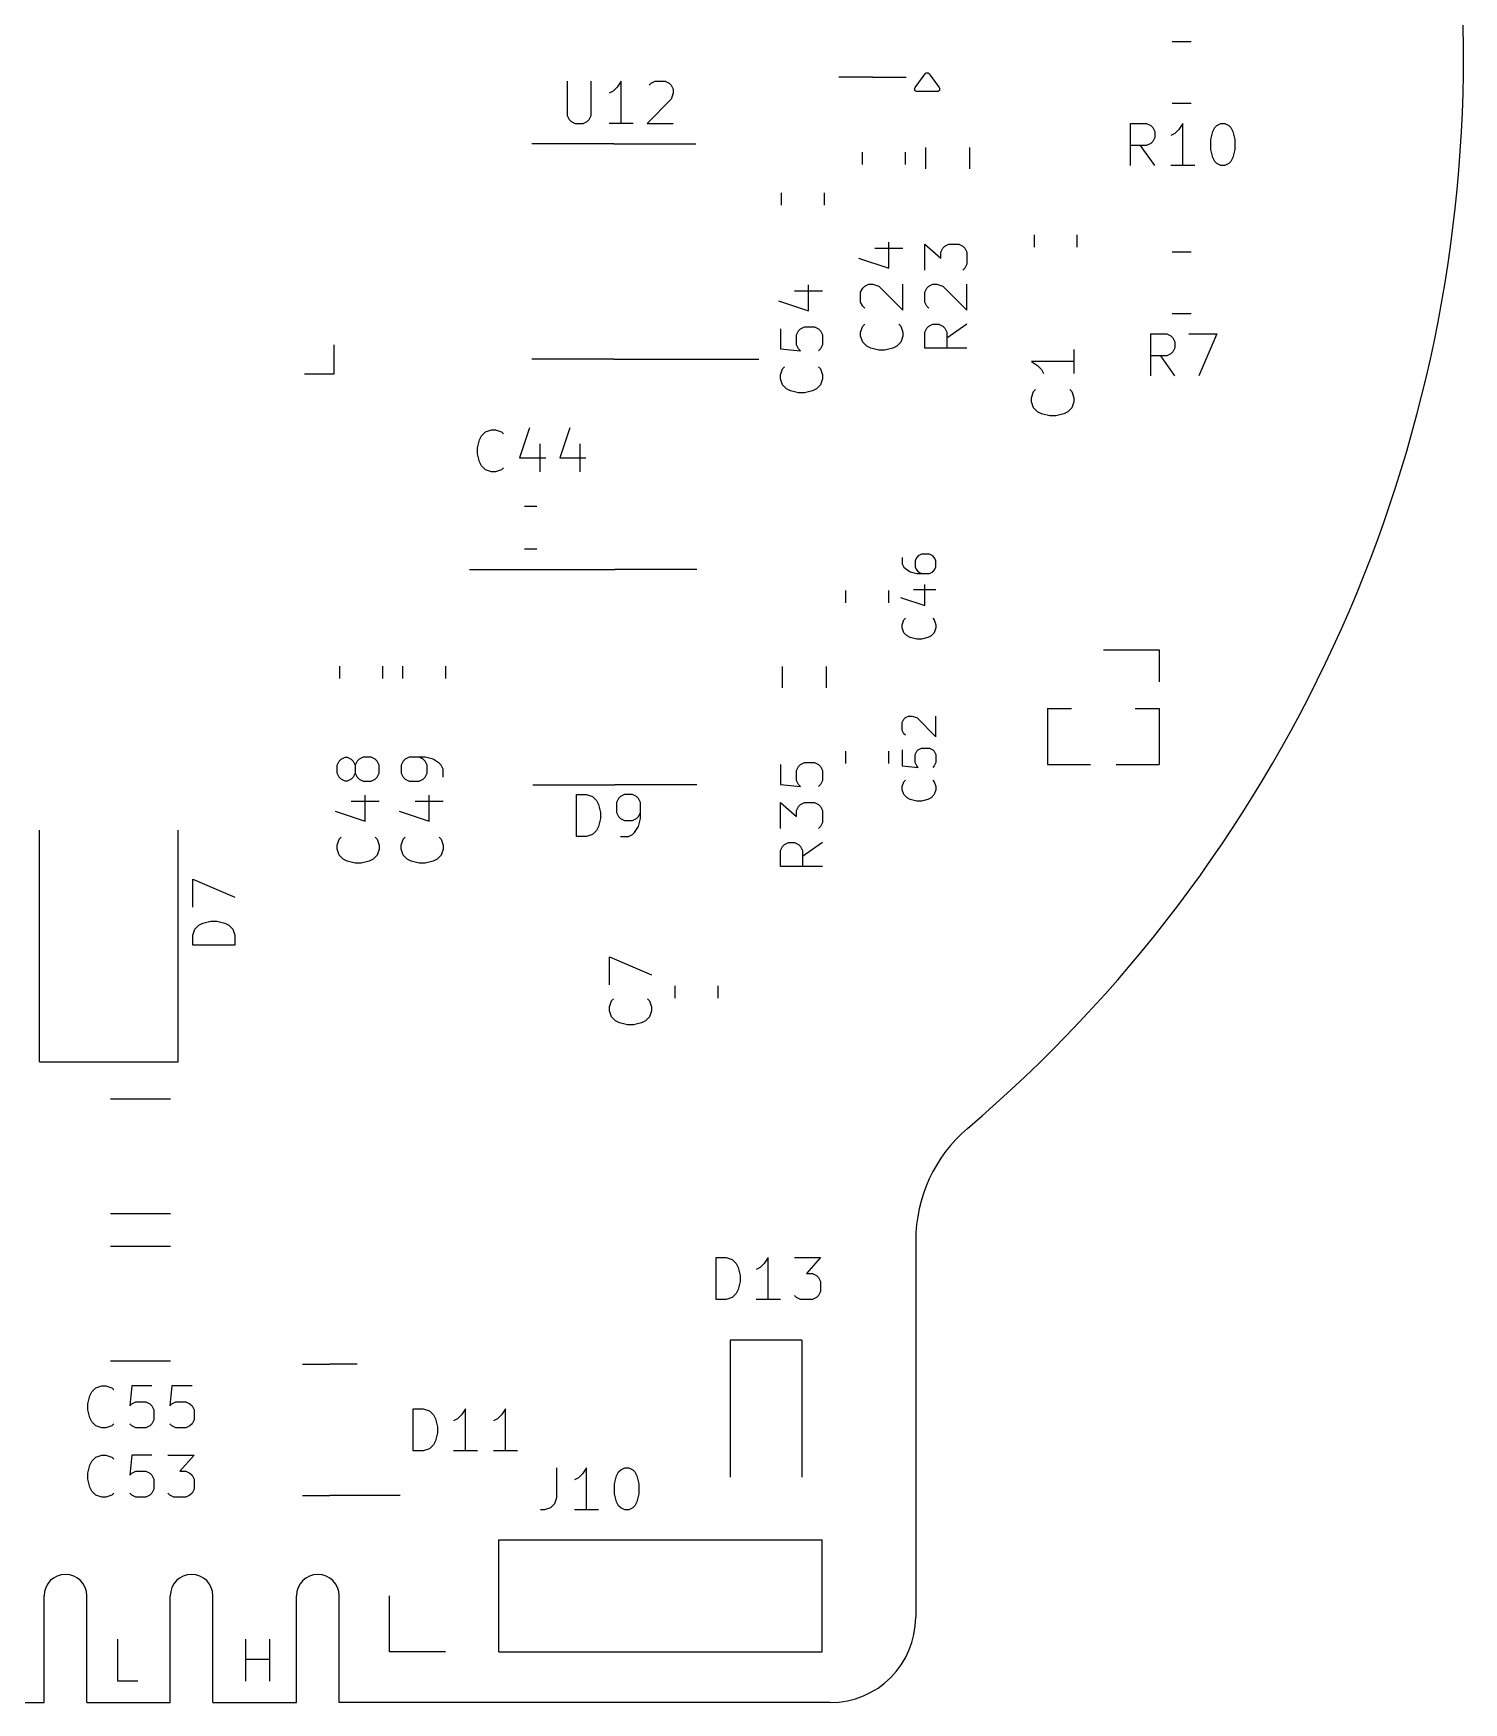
# Model space of a CAD drawing. Extents: x 116 to 183, y -110.2 to -37.6.
# Drawn here: x 148.95 to 182.95, y -110.24 to -70.57 of the extents above; entities that cross this region are included whole.
import ezdxf

# ---------------------------------------------------------------- set-up
doc = ezdxf.new("R2010")
doc.units = 0
doc.layers.add('BLACK', color=7, linetype='CONTINUOUS')

msp = doc.modelspace()

# ---------------------------------------------------------------- linework, layer by layer
at = {"layer": 'BLACK', "linetype": 'CONTINUOUS'}
for p, q in [((176.477064, -70.765), (176.022936, -70.765)), ((161.638905, -71.704819), (161.638905, -72.514342)), ((162.210333, -72.514342), (162.210333, -71.704819)), ((162.924619, -71.704819), (162.829381, -71.847676)), ((162.924619, -72.704819), (162.924619, -71.704819)), ((163.591286, -71.800057), (163.638905, -71.752438)), ((163.638905, -71.752438), (163.734143, -71.704819)), ((163.734143, -71.704819), (163.972238, -71.704819)), ((163.972238, -71.704819), (164.067476, -71.752438)), ((164.067476, -71.752438), (164.115095, -71.800057)), ((164.115095, -71.800057), (164.162714, -71.895295)), ((168.9, -71.61), (168.1, -71.61)), ((168.9, -71.61), (169.7, -71.61)), ((169.911476, -71.85471), (170.151476, -71.52471)), ((170.151476, -71.52471), (170.168674, -71.508827)), ((170.168674, -71.508827), (170.178179, -71.507325)), ((170.178179, -71.507325), (170.185965, -71.501664)), ((170.185965, -71.501664), (170.2, -71.50388)), ((170.2, -71.50388), (170.214035, -71.501664)), ((170.214035, -71.501664), (170.221818, -71.507324)), ((170.221818, -71.507324), (170.231326, -71.508826)), ((170.231326, -71.508826), (170.248524, -71.52471)), ((170.248524, -71.52471), (170.488524, -71.85471)), ((162.734143, -71.942914), (162.638905, -71.990533)), ((162.829381, -71.847676), (162.734143, -71.942914)), ((164.115095, -72.13339), (163.543667, -72.704819)), ((164.162714, -71.990533), (164.115095, -72.13339)), ((164.162714, -71.895295), (164.162714, -71.990533)), ((169.901664, -71.875965), (169.904567, -71.869676)), ((169.904567, -71.894351), (169.901664, -71.875965)), ((169.904567, -71.867039), (169.906828, -71.864777)), ((169.904567, -71.869676), (169.904567, -71.867039)), ((169.904567, -71.912961), (169.904567, -71.894351)), ((169.908056, -71.91645), (169.904567, -71.912961)), ((169.906828, -71.864777), (169.911476, -71.85471)), ((169.908826, -71.921326), (169.908056, -71.91645)), ((169.923881, -71.932275), (169.908826, -71.921326)), ((169.937039, -71.945433), (169.923881, -71.932275)), ((169.94383, -71.946783), (169.937039, -71.945433)), ((169.945965, -71.948336), (169.94383, -71.946783)), ((169.949125, -71.947837), (169.945965, -71.948336)), ((169.96, -71.95), (169.949125, -71.947837)), ((170.44, -71.95), (169.96, -71.95)), ((170.450874, -71.947836), (170.44, -71.95)), ((170.454035, -71.948336), (170.450874, -71.947836)), ((170.456169, -71.946783), (170.454035, -71.948336)), ((170.462961, -71.945433), (170.456169, -71.946783)), ((170.47612, -71.932273), (170.462961, -71.945433)), ((170.491173, -71.921326), (170.47612, -71.932273)), ((170.488524, -71.85471), (170.493171, -71.864777)), ((170.491942, -71.916451), (170.491173, -71.921326)), ((170.495433, -71.912961), (170.491942, -71.916451)), ((170.493171, -71.864777), (170.495433, -71.867039)), ((170.495433, -71.867039), (170.495433, -71.869676)), ((170.495433, -71.869676), (170.498336, -71.875965)), ((170.498336, -71.875965), (170.495433, -71.894348)), ((170.495433, -71.894348), (170.495433, -71.912961)), ((161.638905, -72.514342), (161.686524, -72.60958)), ((162.162714, -72.60958), (162.210333, -72.514342)), ((176.477064, -72.235), (176.022936, -72.235)), ((161.686524, -72.60958), (161.734143, -72.6572)), ((161.734143, -72.6572), (161.829381, -72.704819)), ((161.829381, -72.704819), (162.019857, -72.704819)), ((162.019857, -72.704819), (162.115095, -72.6572)), ((162.115095, -72.6572), (162.162714, -72.60958)), ((163.210333, -72.704819), (162.638905, -72.704819)), ((163.543667, -72.704819), (164.162714, -72.704819)), ((175.035714, -73.704819), (175.035714, -72.704819)), ((175.035714, -72.704819), (175.416666, -72.704819)), ((175.416666, -72.704819), (175.511904, -72.752438)), ((175.511904, -72.752438), (175.559523, -72.800057)), ((175.559523, -72.800057), (175.607142, -72.895295)), ((175.607142, -72.895295), (175.607142, -73.038152)), ((176.083333, -72.942914), (175.988095, -72.990533)), ((176.178571, -72.847676), (176.083333, -72.942914)), ((176.273809, -72.704819), (176.178571, -72.847676)), ((176.273809, -73.704819), (176.273809, -72.704819)), ((176.940476, -73.085771), (176.988095, -72.895295)), ((176.988095, -72.895295), (177.035714, -72.800057)), ((177.035714, -72.800057), (177.083333, -72.752438)), ((177.083333, -72.752438), (177.178571, -72.704819)), ((177.178571, -72.704819), (177.273809, -72.704819)), ((177.273809, -72.704819), (177.369047, -72.752438)), ((177.369047, -72.752438), (177.416666, -72.800057)), ((177.416666, -72.800057), (177.464285, -72.895295)), ((177.464285, -72.895295), (177.511904, -73.085771)), ((162.75, -73.19), (160.8, -73.19)), ((162.75, -73.19), (164.7, -73.19)), ((168.654, -73.386733), (168.654, -73.679267)), ((169.674, -73.386733), (169.674, -73.679267)), ((170.1655, -73.787724), (170.1655, -73.278276)), ((171.2105, -73.787724), (171.2105, -73.278276)), ((175.416666, -73.228628), (175.035714, -73.228628)), ((175.607142, -73.704819), (175.273809, -73.228628)), ((175.511904, -73.181009), (175.416666, -73.228628)), ((175.559523, -73.13339), (175.511904, -73.181009)), ((175.607142, -73.038152), (175.559523, -73.13339)), ((176.940476, -73.323866), (176.940476, -73.085771)), ((176.988095, -73.514342), (176.940476, -73.323866)), ((177.511904, -73.323866), (177.464285, -73.514342)), ((177.511904, -73.085771), (177.511904, -73.323866)), ((176.559523, -73.704819), (175.988095, -73.704819)), ((177.035714, -73.60958), (176.988095, -73.514342)), ((177.083333, -73.6572), (177.035714, -73.60958)), ((177.178571, -73.704819), (177.083333, -73.6572)), ((177.273809, -73.704819), (177.178571, -73.704819)), ((177.369047, -73.6572), (177.273809, -73.704819)), ((177.416666, -73.60958), (177.369047, -73.6572)), ((177.464285, -73.514342), (177.416666, -73.60958)), ((166.74, -74.646267), (166.74, -74.353733)), ((167.76, -74.646267), (167.76, -74.353733)), ((172.74, -75.353733), (172.74, -75.646267)), ((173.76, -75.353733), (173.76, -75.646267)), ((168.952152, -75.668333), (169.618819, -75.668333)), ((169.285485, -76.144523), (169.285485, -75.525476)), ((170.142819, -76.192142), (170.142819, -75.573095)), ((170.142819, -75.573095), (170.523771, -75.906428)), ((170.523771, -75.763571), (170.57139, -75.668333)), ((170.523771, -75.906428), (170.523771, -75.763571)), ((170.57139, -75.668333), (170.619009, -75.620714)), ((170.619009, -75.620714), (170.714247, -75.573095)), ((170.714247, -75.573095), (170.952342, -75.573095)), ((170.952342, -75.573095), (171.04758, -75.620714)), ((171.04758, -75.620714), (171.0952, -75.668333)), ((171.0952, -75.668333), (171.142819, -75.763571)), ((171.142819, -75.763571), (171.142819, -76.049285)), ((176.477064, -75.765), (176.022936, -75.765)), ((168.5712, -75.906428), (169.285485, -76.144523)), ((171.0952, -76.144523), (171.04758, -76.192142)), ((171.142819, -76.049285), (171.0952, -76.144523)), ((167.380485, -77.160523), (167.380485, -76.541476)), ((168.714057, -76.573095), (168.809295, -76.525476)), ((168.809295, -76.525476), (168.904533, -76.525476)), ((168.904533, -76.525476), (169.04739, -76.573095)), ((169.618819, -77.144523), (169.618819, -76.525476)), ((170.238057, -76.573095), (170.333295, -76.525476)), ((170.333295, -76.525476), (170.428533, -76.525476)), ((170.428533, -76.525476), (170.57139, -76.573095)), ((171.142819, -77.144523), (171.142819, -76.525476)), ((166.6662, -76.922428), (167.380485, -77.160523)), ((167.047152, -76.684333), (167.713819, -76.684333)), ((168.618819, -76.715952), (168.666438, -76.620714)), ((168.618819, -76.954047), (168.618819, -76.715952)), ((168.666438, -77.049285), (168.618819, -76.954047)), ((168.666438, -76.620714), (168.714057, -76.573095)), ((169.04739, -76.573095), (169.618819, -77.144523)), ((170.142819, -76.715952), (170.190438, -76.620714)), ((170.142819, -76.954047), (170.142819, -76.715952)), ((170.190438, -77.049285), (170.142819, -76.954047)), ((170.190438, -76.620714), (170.238057, -76.573095)), ((170.57139, -76.573095), (171.142819, -77.144523)), ((168.714057, -77.096904), (168.666438, -77.049285)), ((170.238057, -77.096904), (170.190438, -77.049285)), ((176.477064, -77.235), (176.022936, -77.235)), ((166.713819, -77.589095), (166.713819, -78.065285)), ((167.094771, -77.731952), (167.14239, -77.636714)), ((167.094771, -77.970047), (167.094771, -77.731952)), ((167.14239, -77.636714), (167.190009, -77.589095)), ((167.190009, -77.589095), (167.285247, -77.541476)), ((167.285247, -77.541476), (167.523342, -77.541476)), ((167.523342, -77.541476), (167.61858, -77.589095)), ((167.61858, -77.589095), (167.6662, -77.636714)), ((167.6662, -77.636714), (167.713819, -77.731952)), ((167.713819, -77.731952), (167.713819, -77.970047)), ((168.618819, -77.668333), (168.666438, -77.525476)), ((168.618819, -77.763571), (168.618819, -77.668333)), ((168.666438, -77.525476), (168.714057, -77.477857)), ((169.52358, -77.477857), (169.5712, -77.525476)), ((169.5712, -77.525476), (169.618819, -77.668333)), ((169.618819, -77.668333), (169.618819, -77.763571)), ((170.142819, -77.668333), (170.190438, -77.573095)), ((170.142819, -78.049285), (170.142819, -77.668333)), ((170.190438, -77.573095), (170.238057, -77.525476)), ((170.238057, -77.525476), (170.333295, -77.477857)), ((170.333295, -77.477857), (170.476152, -77.477857)), ((170.476152, -77.477857), (170.57139, -77.525476)), ((170.57139, -77.525476), (170.619009, -77.573095)), ((170.619009, -77.573095), (170.666628, -77.668333)), ((171.142819, -77.477857), (170.666628, -77.81119)), ((170.666628, -77.668333), (170.666628, -78.049285)), ((175.511905, -78.704819), (175.511905, -77.704819)), ((175.511905, -77.704819), (175.892857, -77.704819)), ((175.892857, -77.704819), (175.988095, -77.752438)), ((176.416667, -77.704819), (177.083333, -77.704819)), ((177.083333, -77.704819), (176.654762, -78.704819)), ((156.09624, -77.96825), (156.09624, -78.66825)), ((166.713819, -78.065285), (167.190009, -78.112904)), ((167.14239, -78.065285), (167.094771, -77.970047)), ((167.190009, -78.112904), (167.14239, -78.065285)), ((167.6662, -78.065285), (167.61858, -78.112904)), ((167.713819, -77.970047), (167.6662, -78.065285)), ((168.666438, -77.906428), (168.618819, -77.763571)), ((168.761676, -78.001666), (168.666438, -77.906428)), ((168.856914, -78.049285), (168.761676, -78.001666)), ((169.04739, -78.096904), (168.856914, -78.049285)), ((169.190247, -78.096904), (169.04739, -78.096904)), ((169.380723, -78.049285), (169.190247, -78.096904)), ((169.475961, -78.001666), (169.380723, -78.049285)), ((169.5712, -77.906428), (169.475961, -78.001666)), ((169.618819, -77.763571), (169.5712, -77.906428)), ((171.142819, -78.049285), (170.142819, -78.049285)), ((173.682819, -78.081285), (173.682819, -78.652713)), ((175.988095, -77.752438), (176.035714, -77.800057)), ((176.035714, -78.13339), (175.988095, -78.181009)), ((176.035714, -77.800057), (176.083333, -77.895295)), ((176.083333, -78.038152), (176.035714, -78.13339)), ((176.083333, -77.895295), (176.083333, -78.038152)), ((162.75, -78.31), (160.8, -78.31)), ((162.75, -78.31), (166.2, -78.31)), ((166.713819, -78.684333), (166.761438, -78.541476)), ((166.761438, -78.541476), (166.809057, -78.493857)), ((167.61858, -78.493857), (167.6662, -78.541476)), ((167.6662, -78.541476), (167.713819, -78.684333)), ((173.682819, -78.366999), (172.682819, -78.366999)), ((172.682819, -78.366999), (172.825676, -78.462237)), ((172.825676, -78.462237), (172.920914, -78.557475)), ((175.892857, -78.228628), (175.511905, -78.228628)), ((176.083333, -78.704819), (175.75, -78.228628)), ((175.988095, -78.181009), (175.892857, -78.228628)), ((156.09624, -78.66825), (155.39624, -78.66825)), ((166.713819, -78.779571), (166.713819, -78.684333)), ((166.761438, -78.922428), (166.713819, -78.779571)), ((166.856676, -79.017666), (166.761438, -78.922428)), ((167.6662, -78.922428), (167.570961, -79.017666)), ((167.713819, -78.779571), (167.6662, -78.922428)), ((167.713819, -78.684333), (167.713819, -78.779571)), ((172.920914, -78.557475), (172.968533, -78.652713)), ((166.951914, -79.065285), (166.856676, -79.017666)), ((167.14239, -79.112904), (166.951914, -79.065285)), ((167.285247, -79.112904), (167.14239, -79.112904)), ((167.475723, -79.065285), (167.285247, -79.112904)), ((167.570961, -79.017666), (167.475723, -79.065285)), ((172.682819, -79.224142), (172.730438, -79.081285)), ((172.682819, -79.31938), (172.682819, -79.224142)), ((172.730438, -79.462237), (172.682819, -79.31938)), ((172.730438, -79.081285), (172.778057, -79.033666)), ((173.58758, -79.033666), (173.6352, -79.081285)), ((173.6352, -79.081285), (173.682819, -79.224142)), ((173.682819, -79.31938), (173.6352, -79.462237)), ((173.682819, -79.224142), (173.682819, -79.31938)), ((172.825676, -79.557475), (172.730438, -79.462237)), ((172.920914, -79.605094), (172.825676, -79.557475)), ((173.11139, -79.652713), (172.920914, -79.605094)), ((173.254247, -79.652713), (173.11139, -79.652713)), ((173.444723, -79.605094), (173.254247, -79.652713)), ((173.539961, -79.557475), (173.444723, -79.605094)), ((173.6352, -79.462237), (173.539961, -79.557475)), ((159.560714, -80.223914), (159.608333, -80.128676)), ((159.608333, -80.128676), (159.703571, -80.033438)), ((159.703571, -80.033438), (159.846428, -79.985819)), ((159.846428, -79.985819), (159.941666, -79.985819)), ((159.941666, -79.985819), (160.084523, -80.033438)), ((160.084523, -80.033438), (160.132142, -80.081057)), ((160.75119, -79.9382), (160.513095, -80.652485)), ((161.703571, -79.9382), (161.465476, -80.652485)), ((159.513095, -80.41439), (159.560714, -80.223914)), ((159.513095, -80.557247), (159.513095, -80.41439)), ((160.989285, -80.319152), (160.989285, -80.985819)), ((161.941666, -80.319152), (161.941666, -80.985819)), ((159.560714, -80.747723), (159.513095, -80.557247)), ((159.608333, -80.842961), (159.560714, -80.747723)), ((159.703571, -80.9382), (159.608333, -80.842961)), ((160.132142, -80.89058), (160.084523, -80.9382)), ((160.513095, -80.652485), (161.132142, -80.652485)), ((161.465476, -80.652485), (162.084523, -80.652485)), ((159.846428, -80.985819), (159.703571, -80.9382)), ((159.941666, -80.985819), (159.846428, -80.985819)), ((160.084523, -80.9382), (159.941666, -80.985819)), ((160.628733, -81.799), (160.921267, -81.799)), ((160.628733, -82.819), (160.921267, -82.819)), ((159.325, -83.305), (162.775, -83.305)), ((164.725, -83.305), (162.775, -83.305)), ((169.607295, -83.019666), (169.607295, -83.172047)), ((169.607295, -83.172047), (169.64539, -83.248238)), ((169.64539, -83.248238), (169.683485, -83.286333)), ((169.683485, -83.286333), (169.797771, -83.362523)), ((169.950152, -83.019666), (169.912057, -83.095857)), ((169.912057, -83.095857), (169.912057, -83.248238)), ((169.912057, -83.248238), (169.950152, -83.324428)), ((169.988247, -82.981571), (169.950152, -83.019666)), ((170.064438, -82.943476), (169.988247, -82.981571)), ((170.254914, -82.943476), (170.064438, -82.943476)), ((170.331104, -82.981571), (170.254914, -82.943476)), ((170.3692, -83.019666), (170.331104, -82.981571)), ((170.407295, -83.095857), (170.3692, -83.019666)), ((170.3692, -83.324428), (170.407295, -83.248238)), ((170.407295, -83.248238), (170.407295, -83.095857)), ((169.797771, -83.362523), (169.950152, -83.400619)), ((169.950152, -83.324428), (169.988247, -83.362523)), ((169.950152, -83.400619), (170.254914, -83.400619)), ((169.988247, -83.362523), (170.064438, -83.400619)), ((170.140628, -84.162524), (170.140628, -83.667285)), ((170.254914, -83.400619), (170.331104, -83.362523)), ((170.331104, -83.362523), (170.3692, -83.324428)), ((168.265, -84.099267), (168.265, -83.806733)), ((169.285, -84.099267), (169.285, -83.806733)), ((169.5692, -83.972047), (170.140628, -84.162524)), ((169.873961, -83.781571), (170.407295, -83.781571)), ((169.64539, -84.505381), (169.683485, -84.467285)), ((170.331104, -84.467285), (170.3692, -84.505381)), ((169.607295, -84.619666), (169.64539, -84.505381)), ((169.607295, -84.695857), (169.607295, -84.619666)), ((169.64539, -84.810143), (169.607295, -84.695857)), ((169.72158, -84.886333), (169.64539, -84.810143)), ((169.797771, -84.924428), (169.72158, -84.886333)), ((170.293009, -84.886333), (170.216819, -84.924428)), ((170.3692, -84.810143), (170.293009, -84.886333)), ((170.3692, -84.505381), (170.407295, -84.619666)), ((170.407295, -84.695857), (170.3692, -84.810143)), ((170.407295, -84.619666), (170.407295, -84.695857)), ((169.950152, -84.962524), (169.797771, -84.924428)), ((170.064438, -84.962524), (169.950152, -84.962524)), ((170.216819, -84.924428), (170.064438, -84.962524)), ((174.387, -85.219), (175.717, -85.219)), ((175.717, -85.219), (175.717, -85.979)), ((156.24, -85.896267), (156.24, -85.603733)), ((157.26, -85.896267), (157.26, -85.603733)), ((157.74, -85.896267), (157.74, -85.603733)), ((158.76, -85.896267), (158.76, -85.603733)), ((166.7525, -85.610276), (166.7525, -86.119724)), ((167.7975, -85.610276), (167.7975, -86.119724)), ((169.607295, -86.942857), (169.64539, -86.866666)), ((169.64539, -86.866666), (169.683485, -86.828571)), ((169.683485, -86.828571), (169.759676, -86.790476)), ((169.759676, -86.790476), (169.835866, -86.790476)), ((169.835866, -86.790476), (169.950152, -86.828571)), ((169.950152, -86.828571), (170.407295, -87.285714)), ((170.407295, -87.285714), (170.407295, -86.790476)), ((173.057, -86.614), (173.057, -87.944)), ((173.057, -86.614), (173.627, -86.614)), ((175.147, -86.614), (175.717, -86.614)), ((175.717, -86.614), (175.717, -87.944)), ((169.607295, -87.133333), (169.607295, -86.942857)), ((169.64539, -87.209523), (169.607295, -87.133333)), ((169.683485, -87.247619), (169.64539, -87.209523)), ((168.265, -87.916267), (168.265, -87.623733)), ((169.285, -87.916267), (169.285, -87.623733)), ((169.607295, -87.590476), (169.607295, -87.971428)), ((169.912057, -87.704762), (169.950152, -87.628571)), ((169.950152, -87.628571), (169.988247, -87.590476)), ((169.988247, -87.590476), (170.064438, -87.552381)), ((170.064438, -87.552381), (170.254914, -87.552381)), ((170.254914, -87.552381), (170.331104, -87.590476)), ((170.331104, -87.590476), (170.3692, -87.628571)), ((170.3692, -87.628571), (170.407295, -87.704762)), ((156.172819, -87.955571), (156.220438, -87.860333)), ((156.172819, -88.146047), (156.172819, -87.955571)), ((156.220438, -87.860333), (156.268057, -87.812714)), ((156.268057, -87.812714), (156.363295, -87.765095)), ((156.363295, -87.765095), (156.410914, -87.765095)), ((156.410914, -87.765095), (156.506152, -87.812714)), ((156.506152, -87.812714), (156.553771, -87.860333)), ((156.553771, -87.860333), (156.60139, -87.955571)), ((156.649009, -87.860333), (156.60139, -87.955571)), ((156.60139, -87.955571), (156.60139, -88.146047)), ((156.696628, -87.812714), (156.649009, -87.860333)), ((156.791866, -87.765095), (156.696628, -87.812714)), ((156.982342, -87.765095), (156.791866, -87.765095)), ((157.07758, -87.812714), (156.982342, -87.765095)), ((157.1252, -87.860333), (157.07758, -87.812714)), ((157.172819, -87.955571), (157.1252, -87.860333)), ((157.172819, -88.146047), (157.172819, -87.955571)), ((157.744438, -87.860333), (157.696819, -87.955571)), ((157.696819, -87.955571), (157.696819, -88.146047)), ((157.792057, -87.812714), (157.744438, -87.860333)), ((157.887295, -87.765095), (157.792057, -87.812714)), ((158.268247, -87.765095), (157.887295, -87.765095)), ((158.220628, -87.812714), (158.12539, -87.765095)), ((158.268247, -87.860333), (158.220628, -87.812714)), ((158.458723, -87.812714), (158.268247, -87.765095)), ((158.315866, -87.955571), (158.268247, -87.860333)), ((158.315866, -88.146047), (158.315866, -87.955571)), ((158.60158, -87.907952), (158.458723, -87.812714)), ((158.6492, -87.955571), (158.60158, -87.907952)), ((158.696819, -88.050809), (158.6492, -87.955571)), ((158.696819, -88.241285), (158.696819, -88.050809)), ((166.713819, -87.939714), (166.713819, -88.415904)), ((167.094771, -88.082571), (167.14239, -87.987333)), ((167.14239, -87.987333), (167.190009, -87.939714)), ((167.190009, -87.939714), (167.285247, -87.892095)), ((167.285247, -87.892095), (167.523342, -87.892095)), ((167.523342, -87.892095), (167.61858, -87.939714)), ((167.61858, -87.939714), (167.6662, -87.987333)), ((167.6662, -87.987333), (167.713819, -88.082571)), ((169.607295, -87.971428), (169.988247, -88.009524)), ((169.912057, -87.895238), (169.912057, -87.704762)), ((169.950152, -87.971428), (169.912057, -87.895238)), ((169.988247, -88.009524), (169.950152, -87.971428)), ((170.3692, -87.971428), (170.331104, -88.009524)), ((170.407295, -87.895238), (170.3692, -87.971428)), ((170.407295, -87.704762), (170.407295, -87.895238)), ((173.057, -87.944), (174.07947, -87.944)), ((174.69453, -87.944), (175.717, -87.944)), ((156.220438, -88.241285), (156.172819, -88.146047)), ((156.268057, -88.288904), (156.220438, -88.241285)), ((156.363295, -88.336523), (156.268057, -88.288904)), ((156.410914, -88.336523), (156.363295, -88.336523)), ((156.506152, -88.288904), (156.410914, -88.336523)), ((156.553771, -88.241285), (156.506152, -88.288904)), ((156.60139, -88.146047), (156.553771, -88.241285)), ((156.60139, -88.146047), (156.649009, -88.241285)), ((156.649009, -88.241285), (156.696628, -88.288904)), ((156.696628, -88.288904), (156.791866, -88.336523)), ((156.791866, -88.336523), (156.982342, -88.336523)), ((156.982342, -88.336523), (157.07758, -88.288904)), ((157.07758, -88.288904), (157.1252, -88.241285)), ((157.1252, -88.241285), (157.172819, -88.146047)), ((157.696819, -88.146047), (157.744438, -88.241285)), ((157.744438, -88.241285), (157.792057, -88.288904)), ((157.792057, -88.288904), (157.887295, -88.336523)), ((157.887295, -88.336523), (158.12539, -88.336523)), ((158.12539, -88.336523), (158.220628, -88.288904)), ((158.220628, -88.288904), (158.268247, -88.241285)), ((158.268247, -88.241285), (158.315866, -88.146047)), ((160.825, -88.425), (162.775, -88.425)), ((164.725, -88.425), (162.775, -88.425)), ((166.713819, -88.415904), (167.190009, -88.463523)), ((167.094771, -88.320666), (167.094771, -88.082571)), ((167.14239, -88.415904), (167.094771, -88.320666)), ((167.190009, -88.463523), (167.14239, -88.415904)), ((167.6662, -88.415904), (167.61858, -88.463523)), ((167.713819, -88.320666), (167.6662, -88.415904)), ((167.713819, -88.082571), (167.713819, -88.320666)), ((169.607295, -88.466666), (169.64539, -88.352381)), ((169.64539, -88.352381), (169.683485, -88.314285)), ((170.331104, -88.314285), (170.3692, -88.352381)), ((170.3692, -88.352381), (170.407295, -88.466666)), ((156.506152, -88.812714), (157.172819, -88.812714)), ((156.839485, -89.288904), (156.839485, -88.669857)), ((158.030152, -88.812714), (158.696819, -88.812714)), ((158.363485, -89.288904), (158.363485, -88.669857)), ((161.861905, -89.654819), (161.861905, -88.654819)), ((161.861905, -88.654819), (162.1, -88.654819)), ((162.1, -88.654819), (162.242857, -88.702438)), ((162.242857, -88.702438), (162.338095, -88.797676)), ((162.338095, -88.797676), (162.385714, -88.892914)), ((162.861905, -88.750057), (162.814286, -88.845295)), ((162.814286, -88.845295), (162.814286, -89.08339)), ((162.909524, -88.702438), (162.861905, -88.750057)), ((163.004762, -88.654819), (162.909524, -88.702438)), ((163.195238, -88.654819), (163.004762, -88.654819)), ((163.290476, -88.702438), (163.195238, -88.654819)), ((163.338095, -88.750057), (163.290476, -88.702438)), ((163.385714, -88.845295), (163.338095, -88.750057)), ((163.385714, -89.226247), (163.385714, -88.845295)), ((166.713819, -89.463523), (166.713819, -88.844476)), ((166.713819, -88.844476), (167.094771, -89.177809)), ((167.190009, -88.892095), (167.285247, -88.844476)), ((167.285247, -88.844476), (167.523342, -88.844476)), ((167.523342, -88.844476), (167.61858, -88.892095)), ((169.607295, -88.542857), (169.607295, -88.466666)), ((169.64539, -88.657143), (169.607295, -88.542857)), ((169.72158, -88.733333), (169.64539, -88.657143)), ((169.797771, -88.771428), (169.72158, -88.733333)), ((169.950152, -88.809524), (169.797771, -88.771428)), ((170.064438, -88.809524), (169.950152, -88.809524)), ((170.216819, -88.771428), (170.064438, -88.809524)), ((170.293009, -88.733333), (170.216819, -88.771428)), ((170.3692, -88.657143), (170.293009, -88.733333)), ((170.407295, -88.542857), (170.3692, -88.657143)), ((170.407295, -88.466666), (170.407295, -88.542857)), ((156.1252, -89.050809), (156.839485, -89.288904)), ((157.6492, -89.050809), (158.363485, -89.288904)), ((162.385714, -88.892914), (162.433333, -89.08339)), ((162.433333, -89.226247), (162.385714, -89.416723)), ((162.433333, -89.08339), (162.433333, -89.226247)), ((162.814286, -89.08339), (162.861905, -89.178628)), ((162.861905, -89.178628), (162.909524, -89.226247)), ((162.909524, -89.226247), (163.004762, -89.273866)), ((163.195238, -89.273866), (163.290476, -89.226247)), ((163.290476, -89.226247), (163.338095, -89.178628)), ((163.338095, -89.178628), (163.385714, -89.08339)), ((163.338095, -89.416723), (163.385714, -89.226247)), ((167.094771, -89.034952), (167.14239, -88.939714)), ((167.094771, -89.177809), (167.094771, -89.034952)), ((167.14239, -88.939714), (167.190009, -88.892095)), ((167.61858, -88.892095), (167.6662, -88.939714)), ((167.6662, -88.939714), (167.713819, -89.034952)), ((167.713819, -89.034952), (167.713819, -89.320666)), ((149.1, -95.01), (149.1, -89.5)), ((152.4, -95.01), (152.4, -89.5)), ((162.242857, -89.6072), (162.1, -89.654819)), ((162.338095, -89.511961), (162.242857, -89.6072)), ((162.385714, -89.416723), (162.338095, -89.511961)), ((163.004762, -89.273866), (163.195238, -89.273866)), ((163.1, -89.654819), (163.195238, -89.6072)), ((163.195238, -89.6072), (163.242857, -89.55958)), ((163.242857, -89.55958), (163.338095, -89.416723)), ((167.6662, -89.415904), (167.61858, -89.463523)), ((167.713819, -89.320666), (167.6662, -89.415904)), ((156.172819, -89.860333), (156.220438, -89.717476)), ((156.172819, -89.955571), (156.172819, -89.860333)), ((156.220438, -90.098428), (156.172819, -89.955571)), ((156.220438, -89.717476), (156.268057, -89.669857)), ((157.07758, -89.669857), (157.1252, -89.717476)), ((157.1252, -89.717476), (157.172819, -89.860333)), ((157.172819, -89.955571), (157.1252, -90.098428)), ((157.172819, -89.860333), (157.172819, -89.955571)), ((157.696819, -89.860333), (157.744438, -89.717476)), ((157.696819, -89.955571), (157.696819, -89.860333)), ((157.744438, -90.098428), (157.696819, -89.955571)), ((157.744438, -89.717476), (157.792057, -89.669857)), ((158.60158, -89.669857), (158.6492, -89.717476)), ((158.6492, -89.717476), (158.696819, -89.860333)), ((158.696819, -89.955571), (158.6492, -90.098428)), ((158.696819, -89.860333), (158.696819, -89.955571)), ((162.1, -89.654819), (161.861905, -89.654819)), ((162.909524, -89.654819), (163.1, -89.654819)), ((166.713819, -89.987333), (166.761438, -89.892095)), ((166.713819, -90.368285), (166.713819, -89.987333)), ((166.761438, -89.892095), (166.809057, -89.844476)), ((166.809057, -89.844476), (166.904295, -89.796857)), ((166.904295, -89.796857), (167.047152, -89.796857)), ((167.047152, -89.796857), (167.14239, -89.844476)), ((167.14239, -89.844476), (167.190009, -89.892095)), ((167.190009, -89.892095), (167.237628, -89.987333)), ((167.713819, -89.796857), (167.237628, -90.13019)), ((167.237628, -89.987333), (167.237628, -90.368285)), ((156.315676, -90.193666), (156.220438, -90.098428)), ((156.410914, -90.241285), (156.315676, -90.193666)), ((156.60139, -90.288904), (156.410914, -90.241285)), ((156.744247, -90.288904), (156.60139, -90.288904)), ((156.934723, -90.241285), (156.744247, -90.288904)), ((157.029961, -90.193666), (156.934723, -90.241285)), ((157.1252, -90.098428), (157.029961, -90.193666)), ((157.839676, -90.193666), (157.744438, -90.098428)), ((157.934914, -90.241285), (157.839676, -90.193666)), ((158.12539, -90.288904), (157.934914, -90.241285)), ((158.268247, -90.288904), (158.12539, -90.288904)), ((158.458723, -90.241285), (158.268247, -90.288904)), ((158.553961, -90.193666), (158.458723, -90.241285)), ((158.6492, -90.098428), (158.553961, -90.193666)), ((167.713819, -90.368285), (166.713819, -90.368285)), ((152.744819, -91.333332), (152.744819, -90.666666)), ((152.744819, -90.666666), (153.744819, -91.095237)), ((152.744819, -91.999999), (152.792438, -91.857142)), ((152.744819, -92.238094), (152.744819, -91.999999)), ((152.792438, -91.857142), (152.887676, -91.761904)), ((152.887676, -91.761904), (152.982914, -91.714285)), ((152.982914, -91.714285), (153.17339, -91.666666)), ((153.17339, -91.666666), (153.316247, -91.666666)), ((153.316247, -91.666666), (153.506723, -91.714285)), ((153.506723, -91.714285), (153.601961, -91.761904)), ((153.601961, -91.761904), (153.6972, -91.857142)), ((153.6972, -91.857142), (153.744819, -91.999999)), ((153.744819, -91.999999), (153.744819, -92.238094)), ((153.744819, -92.238094), (152.744819, -92.238094)), ((162.649819, -93.178332), (162.649819, -92.511666)), ((162.649819, -92.511666), (163.649819, -92.940237)), ((164.209, -93.491267), (164.209, -93.198733)), ((165.229, -93.491267), (165.229, -93.198733)), ((162.649819, -93.702142), (162.697438, -93.559285)), ((162.697438, -93.559285), (162.745057, -93.511666)), ((163.55458, -93.511666), (163.6022, -93.559285)), ((163.6022, -93.559285), (163.649819, -93.702142)), ((162.649819, -93.79738), (162.649819, -93.702142)), ((162.697438, -93.940237), (162.649819, -93.79738)), ((162.792676, -94.035475), (162.697438, -93.940237)), ((163.6022, -93.940237), (163.506961, -94.035475)), ((163.649819, -93.79738), (163.6022, -93.940237)), ((163.649819, -93.702142), (163.649819, -93.79738)), ((162.887914, -94.083094), (162.792676, -94.035475)), ((163.07839, -94.130713), (162.887914, -94.083094)), ((163.221247, -94.130713), (163.07839, -94.130713)), ((163.411723, -94.083094), (163.221247, -94.130713)), ((163.506961, -94.035475), (163.411723, -94.083094)), ((149.1, -95.01), (152.4, -95.01)), ((150.788748, -95.89), (152.211252, -95.89)), ((150.788748, -98.61), (152.211252, -98.61)), ((150.788748, -99.39), (152.211252, -99.39)), ((169.927313, -99.254504), (169.927313, -108.204)), ((165.185714, -100.654819), (165.185714, -99.654819)), ((165.185714, -99.654819), (165.423809, -99.654819)), ((165.423809, -99.654819), (165.566666, -99.702438)), ((165.566666, -99.702438), (165.661904, -99.797676)), ((165.661904, -99.797676), (165.709523, -99.892914)), ((165.709523, -99.892914), (165.757142, -100.08339)), ((166.233333, -99.892914), (166.138095, -99.940533)), ((166.328571, -99.797676), (166.233333, -99.892914)), ((166.423809, -99.654819), (166.328571, -99.797676)), ((166.423809, -100.654819), (166.423809, -99.654819)), ((167.042857, -99.654819), (167.661904, -99.654819)), ((167.661904, -99.654819), (167.328571, -100.035771)), ((165.757142, -100.226247), (165.709523, -100.416723)), ((165.757142, -100.08339), (165.757142, -100.226247)), ((167.328571, -100.035771), (167.471428, -100.035771)), ((167.471428, -100.035771), (167.566666, -100.08339)), ((167.566666, -100.08339), (167.614285, -100.131009)), ((167.614285, -100.131009), (167.661904, -100.226247)), ((167.661904, -100.226247), (167.661904, -100.464342)), ((165.423809, -100.654819), (165.185714, -100.654819)), ((165.566666, -100.6072), (165.423809, -100.654819)), ((165.661904, -100.511961), (165.566666, -100.6072)), ((165.709523, -100.416723), (165.661904, -100.511961)), ((166.709523, -100.654819), (166.138095, -100.654819)), ((167.090476, -100.6072), (167.042857, -100.55958)), ((167.185714, -100.654819), (167.090476, -100.6072)), ((167.471428, -100.654819), (167.185714, -100.654819)), ((167.566666, -100.6072), (167.471428, -100.654819)), ((167.614285, -100.55958), (167.566666, -100.6072)), ((167.661904, -100.464342), (167.614285, -100.55958)), ((165.52, -101.622), (165.52, -104.882)), ((167.22, -101.622), (165.52, -101.622)), ((167.22, -101.622), (167.22, -104.882)), ((150.788748, -102.11), (152.211252, -102.11)), ((155.35, -102.19), (156, -102.19)), ((156.65, -102.19), (156, -102.19)), ((150.439571, -102.753438), (150.582428, -102.705819)), ((150.582428, -102.705819), (150.677666, -102.705819)), ((150.677666, -102.705819), (150.820523, -102.753438)), ((151.296714, -102.705819), (151.249095, -103.182009)), ((151.772904, -102.705819), (151.296714, -102.705819)), ((152.249095, -102.705819), (152.201476, -103.182009)), ((152.725285, -102.705819), (152.249095, -102.705819)), ((150.249095, -103.13439), (150.296714, -102.943914)), ((150.249095, -103.277247), (150.249095, -103.13439)), ((150.296714, -102.943914), (150.344333, -102.848676)), ((150.344333, -102.848676), (150.439571, -102.753438)), ((150.820523, -102.753438), (150.868142, -102.801057)), ((151.249095, -103.182009), (151.296714, -103.13439)), ((151.296714, -103.13439), (151.391952, -103.086771)), ((151.391952, -103.086771), (151.630047, -103.086771)), ((151.630047, -103.086771), (151.725285, -103.13439)), ((151.725285, -103.13439), (151.772904, -103.182009)), ((152.201476, -103.182009), (152.249095, -103.13439)), ((152.249095, -103.13439), (152.344333, -103.086771)), ((152.344333, -103.086771), (152.582428, -103.086771)), ((152.582428, -103.086771), (152.677666, -103.13439)), ((152.677666, -103.13439), (152.725285, -103.182009)), ((150.296714, -103.467723), (150.249095, -103.277247)), ((150.344333, -103.562961), (150.296714, -103.467723)), ((151.772904, -103.182009), (151.820523, -103.277247)), ((151.820523, -103.515342), (151.772904, -103.61058)), ((151.820523, -103.277247), (151.820523, -103.515342)), ((152.725285, -103.182009), (152.772904, -103.277247)), ((152.772904, -103.515342), (152.725285, -103.61058)), ((152.772904, -103.277247), (152.772904, -103.515342)), ((157.985714, -104.254819), (157.985714, -103.254819)), ((157.985714, -103.254819), (158.223809, -103.254819)), ((158.223809, -103.254819), (158.366666, -103.302438)), ((158.366666, -103.302438), (158.461904, -103.397676)), ((158.461904, -103.397676), (158.509523, -103.492914)), ((158.509523, -103.492914), (158.557142, -103.68339)), ((159.033333, -103.492914), (158.938095, -103.540533)), ((159.128571, -103.397676), (159.033333, -103.492914)), ((159.223809, -103.254819), (159.128571, -103.397676)), ((159.223809, -104.254819), (159.223809, -103.254819)), ((159.985714, -103.492914), (159.890476, -103.540533)), ((160.080952, -103.397676), (159.985714, -103.492914)), ((160.17619, -103.254819), (160.080952, -103.397676)), ((160.17619, -104.254819), (160.17619, -103.254819)), ((150.439571, -103.6582), (150.344333, -103.562961)), ((150.582428, -103.705819), (150.439571, -103.6582)), ((150.677666, -103.705819), (150.582428, -103.705819)), ((150.820523, -103.6582), (150.677666, -103.705819)), ((150.868142, -103.61058), (150.820523, -103.6582)), ((151.296714, -103.6582), (151.249095, -103.61058)), ((151.391952, -103.705819), (151.296714, -103.6582)), ((151.630047, -103.705819), (151.391952, -103.705819)), ((151.725285, -103.6582), (151.630047, -103.705819)), ((151.772904, -103.61058), (151.725285, -103.6582)), ((152.249095, -103.6582), (152.201476, -103.61058)), ((152.344333, -103.705819), (152.249095, -103.6582)), ((152.582428, -103.705819), (152.344333, -103.705819)), ((152.677666, -103.6582), (152.582428, -103.705819)), ((152.725285, -103.61058), (152.677666, -103.6582)), ((158.557142, -103.826247), (158.509523, -104.016723)), ((158.557142, -103.68339), (158.557142, -103.826247)), ((158.223809, -104.254819), (157.985714, -104.254819)), ((158.366666, -104.2072), (158.223809, -104.254819)), ((158.461904, -104.111961), (158.366666, -104.2072)), ((158.509523, -104.016723), (158.461904, -104.111961)), ((159.509523, -104.254819), (158.938095, -104.254819)), ((160.461904, -104.254819), (159.890476, -104.254819)), ((150.249095, -104.78539), (150.296714, -104.594914)), ((150.296714, -104.594914), (150.344333, -104.499676)), ((150.344333, -104.499676), (150.439571, -104.404438)), ((150.439571, -104.404438), (150.582428, -104.356819)), ((150.582428, -104.356819), (150.677666, -104.356819)), ((150.677666, -104.356819), (150.820523, -104.404438)), ((150.820523, -104.404438), (150.868142, -104.452057)), ((151.296714, -104.356819), (151.249095, -104.833009)), ((151.772904, -104.356819), (151.296714, -104.356819)), ((152.153857, -104.356819), (152.772904, -104.356819)), ((152.772904, -104.356819), (152.439571, -104.737771)), ((161.390476, -104.654819), (161.390476, -105.369104)), ((162.104762, -104.654819), (162.009524, -104.797676)), ((162.104762, -105.654819), (162.104762, -104.654819)), ((162.866667, -104.750057), (162.914286, -104.702438)), ((162.914286, -104.702438), (163.009524, -104.654819)), ((163.009524, -104.654819), (163.104762, -104.654819)), ((163.104762, -104.654819), (163.2, -104.702438)), ((163.2, -104.702438), (163.247619, -104.750057)), ((150.249095, -104.928247), (150.249095, -104.78539)), ((150.296714, -105.118723), (150.249095, -104.928247)), ((150.344333, -105.213961), (150.296714, -105.118723)), ((151.249095, -104.833009), (151.296714, -104.78539)), ((151.296714, -104.78539), (151.391952, -104.737771)), ((151.391952, -104.737771), (151.630047, -104.737771)), ((151.630047, -104.737771), (151.725285, -104.78539)), ((151.725285, -104.78539), (151.772904, -104.833009)), ((151.772904, -104.833009), (151.820523, -104.928247)), ((151.820523, -104.928247), (151.820523, -105.166342)), ((152.439571, -104.737771), (152.582428, -104.737771)), ((152.582428, -104.737771), (152.677666, -104.78539)), ((152.677666, -104.78539), (152.725285, -104.833009)), ((152.725285, -104.833009), (152.772904, -104.928247)), ((152.772904, -104.928247), (152.772904, -105.166342)), ((161.914286, -104.892914), (161.819048, -104.940533)), ((162.009524, -104.797676), (161.914286, -104.892914)), ((162.771429, -105.035771), (162.819048, -104.845295)), ((162.771429, -105.273866), (162.771429, -105.035771)), ((162.819048, -104.845295), (162.866667, -104.750057)), ((163.247619, -104.750057), (163.295238, -104.845295)), ((163.295238, -104.845295), (163.342857, -105.035771)), ((163.342857, -105.035771), (163.342857, -105.273866)), ((150.439571, -105.3092), (150.344333, -105.213961)), ((150.582428, -105.356819), (150.439571, -105.3092)), ((150.677666, -105.356819), (150.582428, -105.356819)), ((150.820523, -105.3092), (150.677666, -105.356819)), ((150.868142, -105.26158), (150.820523, -105.3092)), ((151.296714, -105.3092), (151.249095, -105.26158)), ((151.391952, -105.356819), (151.296714, -105.3092)), ((151.630047, -105.356819), (151.391952, -105.356819)), ((151.725285, -105.3092), (151.630047, -105.356819)), ((151.772904, -105.26158), (151.725285, -105.3092)), ((151.820523, -105.166342), (151.772904, -105.26158)), ((152.201476, -105.3092), (152.153857, -105.26158)), ((152.296714, -105.356819), (152.201476, -105.3092)), ((152.582428, -105.356819), (152.296714, -105.356819)), ((152.677666, -105.3092), (152.582428, -105.356819)), ((152.725285, -105.26158), (152.677666, -105.3092)), ((152.772904, -105.166342), (152.725285, -105.26158)), ((155.35, -105.31), (156, -105.31)), ((157.675, -105.31), (156, -105.31)), ((161.342857, -105.511961), (161.247619, -105.6072)), ((161.390476, -105.369104), (161.342857, -105.511961)), ((162.819048, -105.464342), (162.771429, -105.273866)), ((162.866667, -105.55958), (162.819048, -105.464342)), ((163.295238, -105.464342), (163.247619, -105.55958)), ((163.342857, -105.273866), (163.295238, -105.464342)), ((161.104762, -105.654819), (161.009524, -105.654819)), ((161.247619, -105.6072), (161.104762, -105.654819)), ((162.390476, -105.654819), (161.819048, -105.654819)), ((162.914286, -105.6072), (162.866667, -105.55958)), ((163.009524, -105.654819), (162.914286, -105.6072)), ((163.104762, -105.654819), (163.009524, -105.654819)), ((163.2, -105.6072), (163.104762, -105.654819)), ((163.247619, -105.55958), (163.2, -105.6072)), ((160.02, -106.366), (167.7, -106.366)), ((160.02, -109.026), (160.02, -106.366)), ((167.7, -109.026), (167.7, -106.366)), ((149.208, -110.236002), (149.208, -107.696)), ((150.224, -110.236002), (150.224, -107.696)), ((152.208, -110.236002), (152.208, -107.696)), ((153.224, -110.236002), (153.224, -107.696)), ((155.208, -110.236002), (155.208, -107.696)), ((156.224, -110.236002), (156.224, -107.696)), ((157.42, -109.026), (157.42, -107.696)), ((150.958779, -109.724819), (150.958779, -108.724819)), ((154.006779, -109.724819), (154.006779, -108.724819)), ((154.578207, -109.724819), (154.578207, -108.724819)), ((158.75, -109.026), (157.42, -109.026)), ((160.02, -109.026), (167.7, -109.026)), ((154.006779, -109.201009), (154.578207, -109.201009)), ((151.434969, -109.724819), (150.958779, -109.724819)), ((147.224, -110.236002), (149.208, -110.236002)), ((150.224, -110.236002), (152.208, -110.236002)), ((153.224, -110.236002), (155.208, -110.236002)), ((167.895311, -110.236), (156.224, -110.236002))]:
    msp.add_line(p, q, dxfattribs=at)
at = {"layer": 'BLACK'}
for centre, radius, start, end in [((149.450502, -71.074296), 33.5, 0, 180), ((149.45048, -71.07428), 33.500022, -49.6070424, -0.0000274), ((173.428, -99.2546), 3.500687, 130.3949489, 179.9984288), ((149.716, -107.696), 0.508, 0, 180), ((152.716, -107.696), 0.508, 0, 180), ((155.716, -107.696), 0.508, 0, 180), ((167.8952, -108.2039), 2.032113, -89.9968703, -0.0028195)]:
    msp.add_arc(centre, radius, start, end, dxfattribs=at)

doc.saveas('drawing.dxf')
